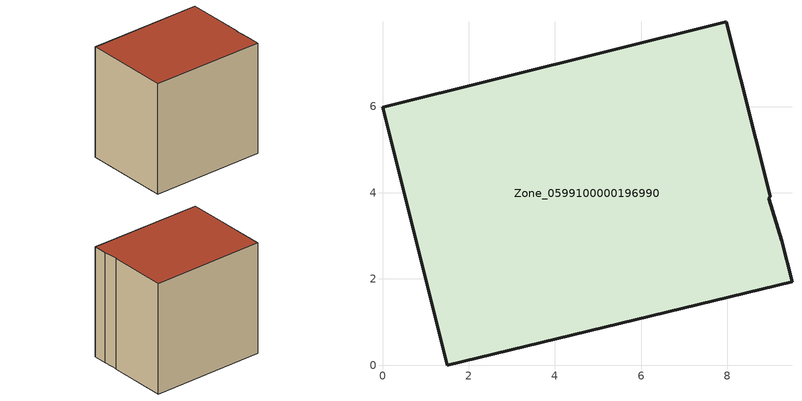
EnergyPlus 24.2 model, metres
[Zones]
Zone_0599100000196990
 floor ground (C_G): 9,3.92 8.96,3.88 9.26,2.89 9.5,1.94 1.5,0 0,5.99 7.98,7.97 z0
 wall outside (C_F): 1.5,0 9.5,1.94 9.26,2.89 8.96,3.88 9,3.92 7.98,7.97 0,5.99 1.5,0 z0:8.07
 roof outside (C_R): 8.96,3.88 9,3.92 7.98,7.97 0,5.99 1.5,0 9.5,1.94 9.26,2.89 z8.07
[BUILDING]
Pand.0599100000196990: North Axis=0; Terrain=City; Loads Convergence Tolerance Value=0.04; Temperature Convergence Tolerance Value=0.4; Solar Distribution=FullExterior; Maximum Number of Warmup Days=25; Minimum Number of Warmup Days=1
[Site:Location]
Rotterdam.The.Hague.AP_ZH_NLD Design_Conditions: Latitude=51.96; Longitude=4.45; Time Zone=1; Elevation=-4.5
[SITE:GROUNDTEMPERATURE:BUILDINGSURFACE]
18, 18, 18, 18, 18, 18, 18, 18, 18, 18, 18, 18
[MATERIAL] Thermal Absorptance=0.9; Solar Absorptance=0.7; Visible Absorptance=0.7
Name | Roughness | Thickness | Conductivity | Density | Specific Heat
G.TI.1965-1974 | MediumSmooth | 0.15 | 0.882353 | 540 | 1210
F.TI.1965-1974 | Rough | 0.3 | 0.697674 | 1920 | 840
R.TI.1965-1974 | MediumRough | 0.2 | 0.232558 | 1500 | 1000
[CONSTRUCTION]
C_G: G.TI.1965-1974
C_F: F.TI.1965-1974
C_R: R.TI.1965-1974
[ZONE]
Zone_0599100000196990: Type=1; Multiplier=1; Ceiling Height=Autocalculate; Volume=Autocalculate; Floor Area=autocalculate; Part of Total Floor Area=Yes
[ZONEINFILTRATION:DESIGNFLOWRATE]
Infil_Zone_0599100000196990: Zone or ZoneList or Space or SpaceList=Zone_0599100000196990; Schedule=AlwaysOn; Design Flow Rate Calculation Method=Flow/Area; Flow Rate per Floor Area=0.003; Constant Term Coefficient=1; Temperature Term Coefficient=0; Velocity Term Coefficient=0; Velocity Squared Term Coefficient=0
[HVACTEMPLATE:ZONE:IDEALLOADSAIRSYSTEM]
Zone_0599100000196990: Maximum Heating Supply Air Temperature=50; Minimum Cooling Supply Air Temperature=13; Maximum Heating Supply Air Humidity Ratio=0.0156; Minimum Cooling Supply Air Humidity Ratio=0.0077; Heating Limit=NoLimit; Cooling Limit=NoLimit; Dehumidification Control Type=ConstantSensibleHeatRatio; Cooling Sensible Heat Ratio=0.7; Dehumidification Setpoint=60; Humidification Control Type=None; Humidification Setpoint=30; Outdoor Air Method=None; Outdoor Air Flow Rate per Person=0.00944; Outdoor Air Flow Rate per Zone Floor Area=0; Outdoor Air Flow Rate per Zone=0; Demand Controlled Ventilation Type=None; Outdoor Air Economizer Type=NoEconomizer; Heat Recovery Type=None; Sensible Heat Recovery Effectiveness=0.7; Latent Heat Recovery Effectiveness=0.65
[ZONECONTROL:THERMOSTAT]
ThermostatControl_Zone_0599100000196990: Zone or ZoneList=Zone_0599100000196990; Control Type Schedule=DualSetpointControlType; Control 1=Thermostat_Zone_0599100000196990; Temperature Difference Between Cutout And Setpoint=0
[THERMOSTATSETPOINT:DUALSETPOINT]
Thermostat_Zone_0599100000196990: Heating Setpoint Temperature Schedule=HeatingSetpoint_Zone_0599100000196990; Cooling Setpoint Temperature Schedule=CoolingSetpoint_Zone_0599100000196990
[SCHEDULE:COMPACT]
HeatingSetpoint_Zone_0599100000196990: Through: 12/31, For: AllDays, Until: 24:00, 21
CoolingSetpoint_Zone_0599100000196990: Through: 12/31, For: AllDays, Until: 24:00, 24
DualSetpointControlType: Through: 12/31, For: AllDays, Until: 24:00, 4
AlwaysOn: Through: 12/31, For: AllDays, Until: 24:00, 1
